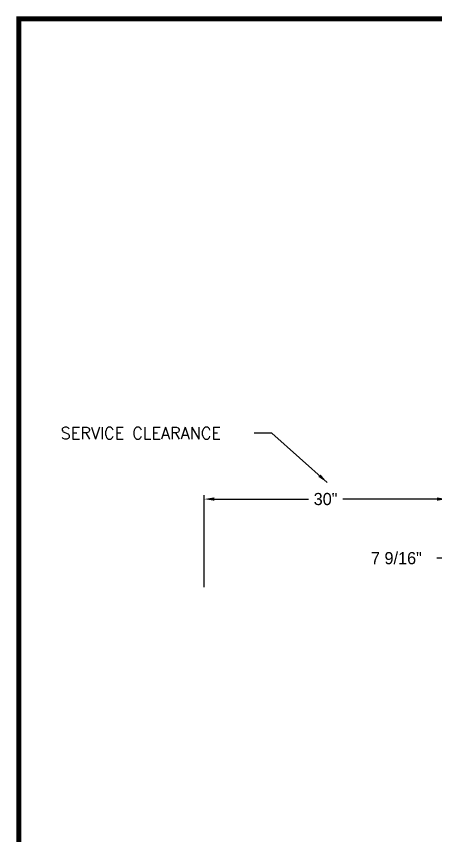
# Model space of a CAD drawing. Extents: x -12 to 259, y -8 to 165.
# Drawn here: x -0.3 to 51.5, y 56.1 to 157.2 of the extents above; entities that cross this region are included whole.
import ezdxf

# ---------------------------------------------------------------- set-up
doc = ezdxf.new("R2010")
doc.units = 0
doc.header["$MEASUREMENT"] = 0
doc.layers.get('0').update_dxf_attribs({"linetype": 'CONTINUOUS'})
doc.layers.get('Defpoints').update_dxf_attribs({"linetype": 'CONTINUOUS'})
doc.layers.add('0 Unit', color=7, linetype='CONTINUOUS')
doc.styles.add('SIMPLEX', font='SIMPLEX')
doc.dimstyles.get("Standard").update_dxf_attribs({"dimtxt": 1.5, "dimasz": 1.25, "dimexe": 0.5, "dimexo": 0.5, "dimgap": 0.5, "dimtad": 0, "dimtih": 1, "dimtoh": 1, "dimdec": 4, "dimzin": 0, "dimdsep": 46, "dimlunit": 5, "dimtxsty": 'STANDARD', "dimcen": 0.09, "dimadec": 0, "dimazin": 0, "dimtfac": 1, "dimtdec": 4, "dimtofl": 0, "dimtmove": 0, "dimatfit": 3, "dimfxl": 1, "dimfrac": 2, "dimtolj": 1, "dimtzin": 0, "dimarcsym": 0})

# ---------------------------------------------------------------- blocks, each defined once
blk = doc.blocks.new('*D56')
at = {"layer": '0 Unit', "color": 0, "lineweight": -2}
for p, q in [((52.89, 90.35), (51.64, 90.35)), ((52.89, 86.79), (52.89, 90.85)), ((59.2, 90.35), (54.14, 90.35)), ((60.45, 86.79), (60.45, 90.85))]:
    blk.add_line(p, q, dxfattribs=at)
at = {"layer": '0 Unit', "color": 0}
for points in [[(54.14, 90.56), (54.14, 90.15), (52.89, 90.35)], [(59.2, 90.56), (59.2, 90.15), (60.45, 90.35)]]:
    blk.add_solid(points, dxfattribs=at)
at = {"layer": 'Defpoints', "color": 0}
for p in [(52.89, 90.35), (52.89, 86.29), (60.45, 86.29)]:
    blk.add_point(p, dxfattribs=at)
at = {"layer": '0 Unit', "color": 0, "insert": (46.64, 90.35), "char_height": 1.5, "attachment_point": 5}
blk.add_mtext('\\A1;7 9/16"', dxfattribs=at)
blk = doc.blocks.new('*D58')
at = {"layer": '0 Unit', "color": 0, "lineweight": -2}
for p, q in [((22.89, 86.79), (22.89, 98.15)), ((52.89, 86.79), (52.89, 98.15)), ((24.14, 97.65), (35.76, 97.65)), ((51.64, 97.65), (40.01, 97.65))]:
    blk.add_line(p, q, dxfattribs=at)
at = {"layer": '0 Unit', "color": 0}
for points in [[(24.14, 97.86), (24.14, 97.45), (22.89, 97.65)], [(51.64, 97.86), (51.64, 97.45), (52.89, 97.65)]]:
    blk.add_solid(points, dxfattribs=at)
at = {"layer": 'Defpoints', "color": 0}
for p in [(52.89, 97.65), (22.89, 86.29), (52.89, 86.29)]:
    blk.add_point(p, dxfattribs=at)
at = {"layer": '0 Unit', "color": 0, "insert": (37.89, 97.65), "char_height": 1.5, "attachment_point": 5}
blk.add_mtext('\\A1;30"', dxfattribs=at)

msp = doc.modelspace()

# ---------------------------------------------------------------- linework, layer by layer
at = {"const_width": 0.62767}
msp.add_lwpolyline([(0.00002, 0.00001), (251.06629, 0.00001), (251.06629, 156.91642), (0.00002, 156.91642), (0.00002, 0.00001)], dxfattribs=at)

# ---------------------------------------------------------------- texts
at = {"layer": '0 Unit', "insert": (5.17001, 106.51662), "char_height": 1.4525, "width": 34.6701003, "attachment_point": 1, "style": 'SIMPLEX'}
msp.add_mtext('SERVICE CLEARANCE', dxfattribs=at)

# ---------------------------------------------------------------- dimensions: what is measured, and where the dimension line sits
at = {"layer": '0 Unit'}
for base, p1, picture, middle in [((52.88757, 97.65444), (22.88757, 86.29114), '*D58', (37.88757, 97.65444)), ((52.88757, 90.35403), (60.45007, 86.29114), '*D56', (46.63757, 90.35403))]:
    dim = msp.add_linear_dim(base=base, p1=p1, p2=(52.88757, 86.29114), dimstyle='Standard', override={"dimpost": '"'}, dxfattribs=at)
    dim.commit()
    dim.dimension.update_dxf_attribs({"geometry": picture, "text_midpoint": middle})

# ---------------------------------------------------------------- leaders
msp.add_leader([(38.07281, 99.71303), (31.24481, 105.77592), (29.05311, 105.77592)], dimstyle='Standard', override={"dimgap": 0.09, "dimtad": 0}, dxfattribs=at)

doc.saveas('drawing.dxf')
